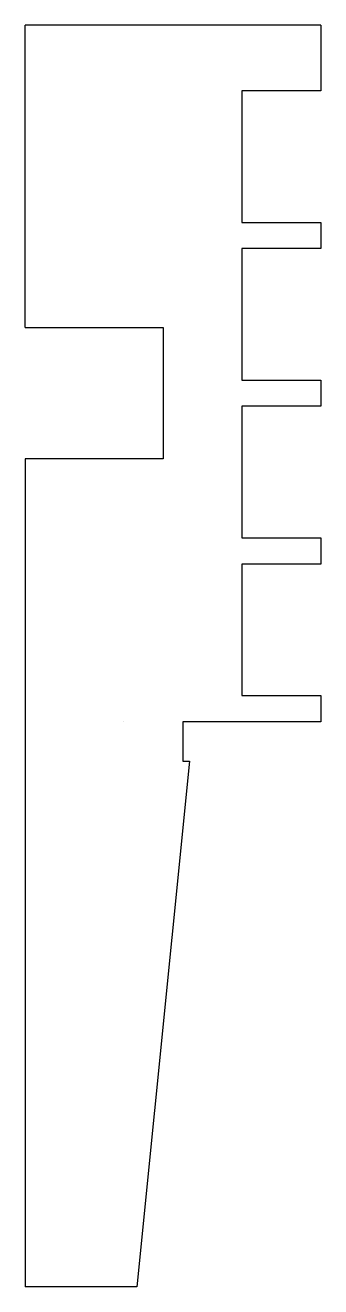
# Model space of a CAD drawing. Header units: millimetres. Extents: x 77.5 to 100, y 118 to 214.
import ezdxf

# ---------------------------------------------------------------- set-up
doc = ezdxf.new("R2010")
doc.units = ezdxf.units.MM
doc.layers.get('0').update_dxf_attribs({"lineweight": 25, "true_color": 0xffffff})

msp = doc.modelspace()

# ---------------------------------------------------------------- linework, layer by layer
for p, q in [((77.5, 191), (77.5, 214)), ((100, 214), (77.5, 214)), ((100, 214), (100, 209)), ((100, 209), (94, 209)), ((94, 209), (94, 199)), ((94, 199), (100, 199)), ((100, 199), (100, 197)), ((100, 197), (94, 197)), ((94, 197), (94, 187)), ((77.5, 191), (88, 191)), ((88, 191), (88, 181)), ((94, 187), (100, 187)), ((100, 187), (100, 185)), ((100, 185), (94, 185)), ((94, 185), (94, 175)), ((88, 181), (77.5, 181)), ((77.5, 181), (77.5, 118)), ((94, 175), (100, 175)), ((100, 175), (100, 173)), ((100, 173), (94, 173)), ((94, 173), (94, 163)), ((94, 163), (100, 163)), ((100, 163), (100, 161)), ((85, 161), (85, 161)), ((89.5, 161), (89.5, 158)), ((100, 161), (89.5, 161)), ((90, 158), (86, 118)), ((89.5, 158), (90, 158)), ((86, 118), (77.5, 118))]:
    msp.add_line(p, q)

doc.saveas('drawing.dxf')
